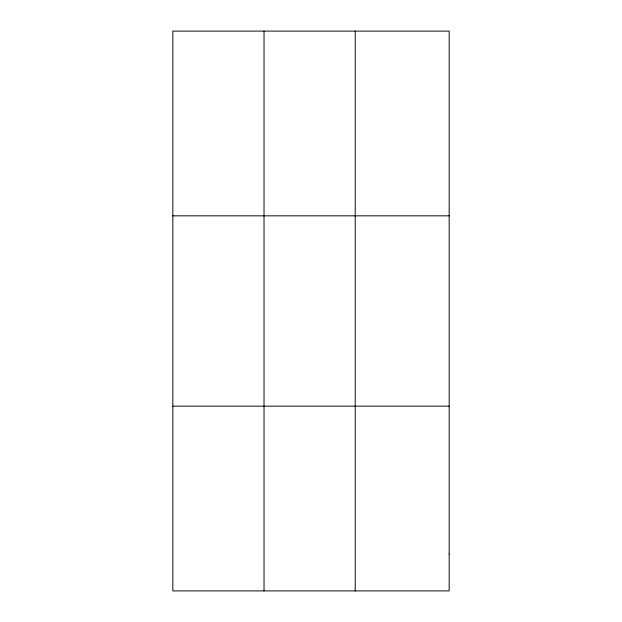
<?xml version="1.0" encoding="UTF-8"?>
<svg xmlns="http://www.w3.org/2000/svg" width="622" height="622" viewBox="0 0 622 622"><rect width="100%" height="100%" fill="white"/><g stroke="black" fill="none" stroke-linecap="round" stroke-linejoin="round"><path stroke-width="0.93" d="M264.023 590.9L264.023 31.1M172.83 215.834L449.17 215.834M172.83 406.166L449.17 406.166M355.216 31.1L355.216 590.9M449.17 553.953L449.17 590.9L172.83 590.9L172.83 31.1L449.17 31.1L449.17 553.953"/></g></svg>
